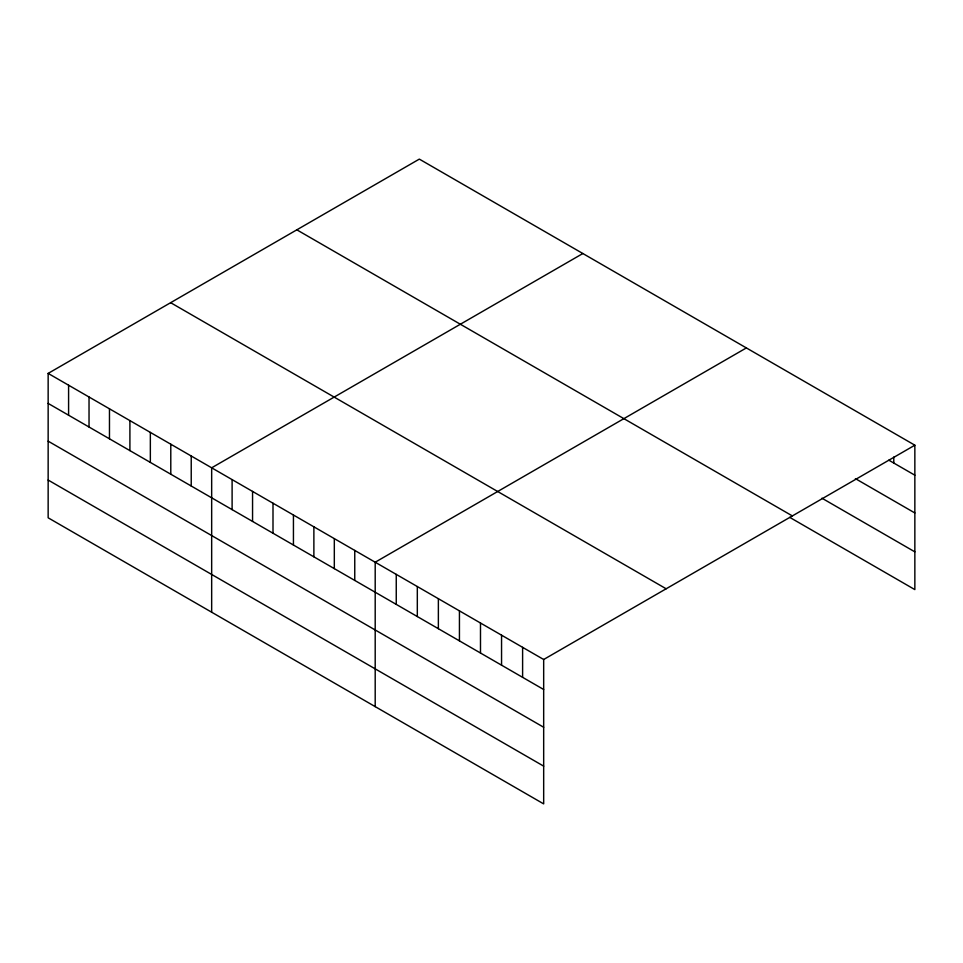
<?xml version="1.0" encoding="UTF-8"?>
<svg xmlns="http://www.w3.org/2000/svg" width="963" height="963" viewBox="0 0 963 963"><rect width="100%" height="100%" fill="white"/><g stroke="black" fill="none" stroke-linecap="round" stroke-linejoin="round"><path stroke-width="1.44" d="M48.15 373.403L543.674 659.499L543.674 803.888L48.15 517.805L48.15 373.403L419.326 159.112L914.85 445.195L914.85 589.597L789.732 517.36M582.856 253.522L211.667 467.813L211.667 612.215M746.373 347.92L375.197 562.223L375.197 706.625M543.674 659.499L914.85 445.195M888.837 460.182L914.85 475.192M855.385 478.623L914.85 512.954M821.945 498.196L914.85 551.847M296.845 229.832L792.356 515.915M170.644 302.683L666.155 588.778M48.15 403.413L543.674 689.496M48.15 441.162L543.674 727.246M48.15 480.056L543.674 766.139M893.784 457.04L893.784 463.034M522.608 647.329L522.608 677.338M501.554 635.171L501.554 665.18M480.489 623.013L480.489 653.022M459.435 610.855L459.435 640.864M438.37 598.697L438.37 628.707M417.316 586.539L417.316 616.537M396.25 574.381L396.25 604.379M354.757 550.427L354.757 580.424M334.317 538.618L334.317 568.627M313.878 526.821L313.878 556.819M293.438 515.024L293.438 545.022M272.998 503.216L272.998 533.225M252.559 491.419L252.559 521.416M232.107 479.61L232.107 509.62M191.228 456.017L191.228 486.014M170.788 444.208L170.788 474.217M150.348 432.411L150.348 462.409M129.909 420.614L129.909 450.612M109.469 408.806L109.469 438.815M89.029 397.009L89.029 427.006M68.59 385.212L68.59 415.209"/></g></svg>
